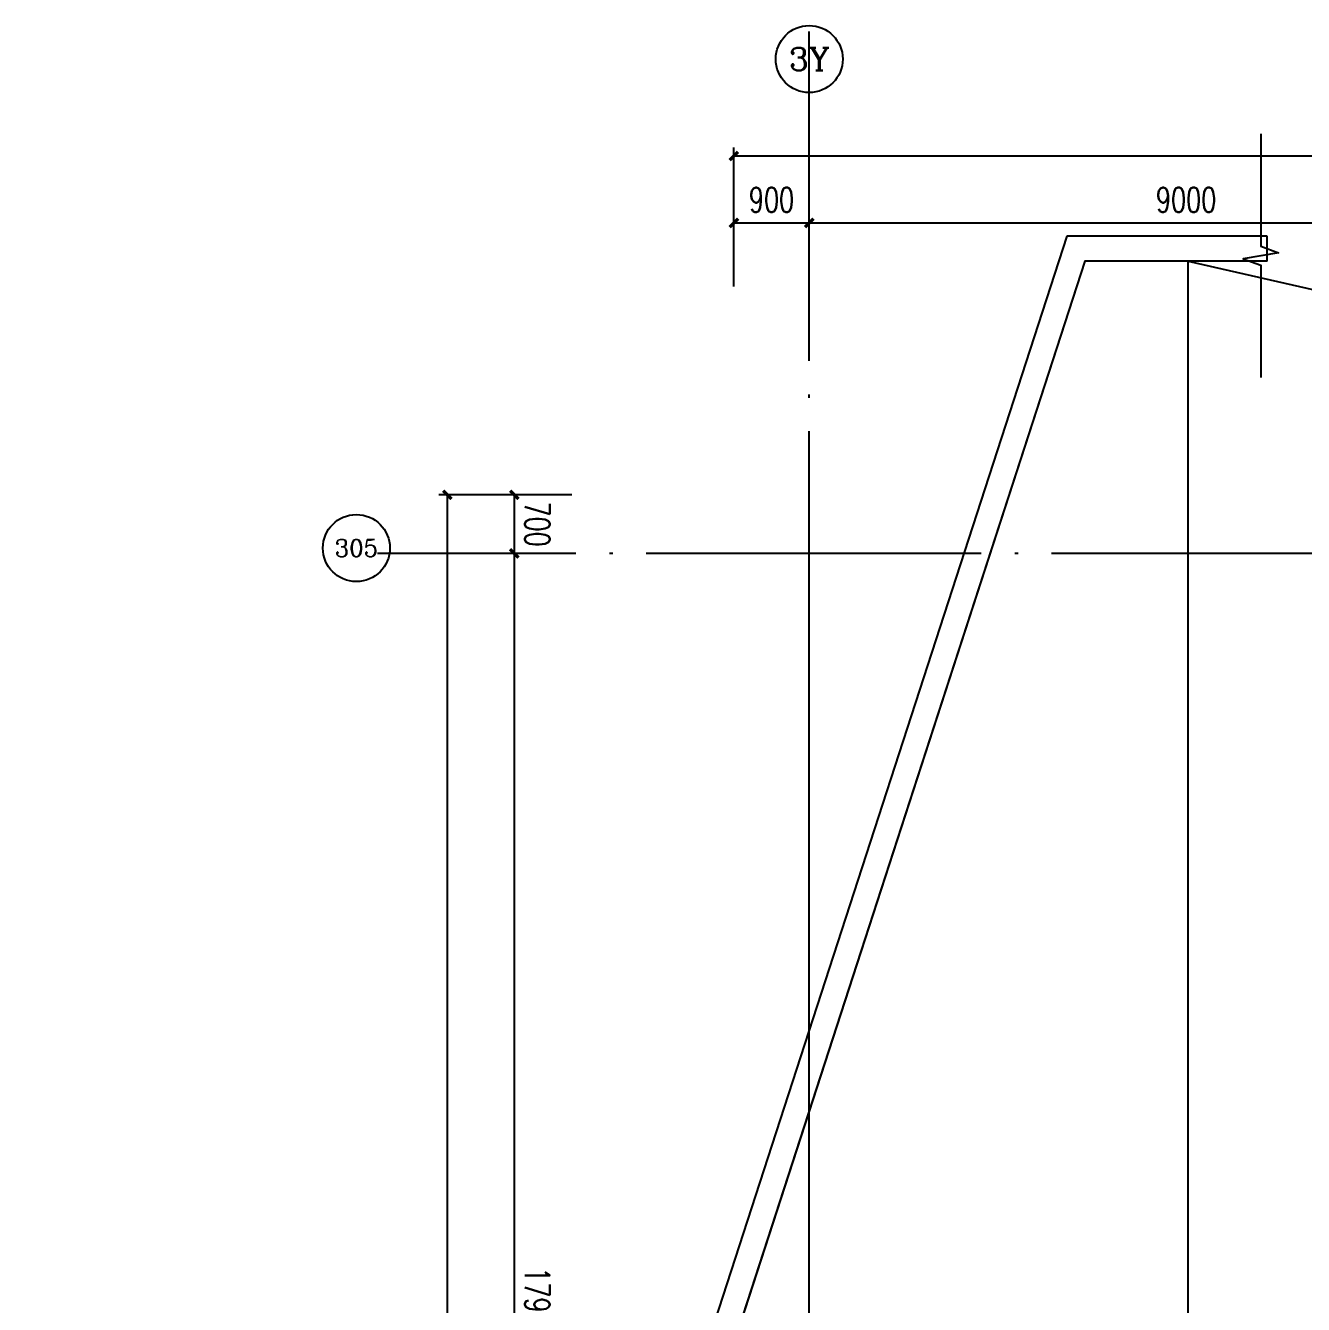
# Model space of a CAD drawing. Extents: x -1396510 to 1250330, y -1892470 to 1623980.
# Drawn here: x 626120 to 641376, y -1297043 to -1281770 of the extents above; entities that cross this region are included whole.
import ezdxf
from ezdxf.enums import TextEntityAlignment as Align

# ---------------------------------------------------------------- set-up
doc = ezdxf.new("R2010")
doc.units = 0
doc.header["$LTSCALE"] = 1000
doc.header["$MEASUREMENT"] = 0
doc.linetypes.add('DOTE', pattern=[2.4200000000000004, 2, -0.2, 0.02, -0.2])
doc.layers.get('Defpoints').update_dxf_attribs({"color": 210})
for name, color, linetype in [('A-AXIS-D', 1, 'Continuous'), ('A-AXIS-DOTE', 14, 'DOTE'), ('A-SFCE', 30, 'Continuous'), ('A-彩色打印层', 12, 'Continuous'), ('A1$0$ICONS', 3, 'Continuous'), ('AS-WALL', 40, 'Continuous')]:
    doc.layers.add(name, color=color, linetype=linetype)
doc.layers.add('A-云线2', color=3, linetype='Continuous', plot=False)
doc.styles.add('_TCH_AXIS', font='COMPLEX', dxfattribs={"bigfont": 'GBCBIG'})
doc.styles.add('_TCH_DIM_T3', font='SIMPLEX', dxfattribs={"width": 0.7058823529411765, "bigfont": 'GBCBIG'})
doc.styles.add('A-DIM_T3', font='SIMPLEX', dxfattribs={"width": 0.7058823529411765, "bigfont": 'GBCBIG'})
doc.dimstyles.new('_TCH_ARCH&&100', dxfattribs={"dimtxt": 297.5, "dimasz": 100, "dimexe": 100, "dimexo": 100, "dimgap": 126.25, "dimtad": 1, "dimdec": 0, "dimzin": 0, "dimdsep": 46, "dimtxsty": '_TCH_DIM_T3', "dimblk": 'ARCHTICK', "dimcen": 0.09, "dimclrt": 7, "dimazin": 2, "dimtfac": 1, "dimtdec": 0, "dimtix": 1, "dimtmove": 2, "dimatfit": 3, "dimfxl": 0, "dimtolj": 1, "dimtzin": 0, "dimarcsym": 0})
doc.dimstyles.new('A-DIM&&100', dxfattribs={"dimtxt": 297.5, "dimasz": 100, "dimexe": 100, "dimexo": 100, "dimgap": 126.25, "dimtad": 1, "dimdec": 0, "dimzin": 0, "dimdsep": 46, "dimtxsty": 'A-DIM_T3', "dimblk": 'ARCHTICK', "dimcen": 0.09, "dimclrt": 7, "dimazin": 2, "dimtfac": 1, "dimtdec": 0, "dimtix": 1, "dimtmove": 2, "dimatfit": 3, "dimfxl": 0, "dimtolj": 1, "dimtzin": 0, "dimarcsym": 0})

# ---------------------------------------------------------------- blocks, each defined once
blk = doc.blocks.new('_ArchTick')
at = {"color": 0, "linetype": 'ByBlock', "const_width": 0.4}
blk.add_lwpolyline([(-0.5, -0.5), (0.5, 0.5)], dxfattribs=at)
blk = doc.blocks.new('*D5821')
at = {"layer": 'A-AXIS-D', "color": 0, "lineweight": -2, "transparency": 16777216}
for p, q in [((-2835.232198035403, 700.0000039668523), (-3621.6316689942, 700.0000039668524)), ((-3521.6316689942, 700.0000039668524), (-3521.6316689942, -6.554150362172773e-08)), ((-2835.232198035395, -6.554169806287283e-08), (-3621.6316689942, -6.554147529403325e-08))]:
    blk.add_line(p, q, dxfattribs=at)
at = {"layer": 'Defpoints', "color": 0, "transparency": 16777216}
for p in [(-2735.232198035403, 700.0000039668522), (-3521.6316689942, -6.554150362172773e-08), (-2735.232198035395, -6.554172639056732e-08)]:
    blk.add_point(p, dxfattribs=at)
at = {"layer": 'A-AXIS-D', "color": 0, "lineweight": -2, "transparency": 16777216, "xscale": 100, "yscale": 100, "zscale": 100}
for p, rotation in [((-3521.6316689942, 700.0000039668524), 90), ((-3521.6316689942, -6.554150362172773e-08), 270)]:
    blk.add_blockref('_ArchTick', p, dxfattribs=dict(at, rotation=rotation))
at = {"layer": 'A-AXIS-D', "color": 7, "transparency": 16777216, "insert": (-3246.6316689942, 350.0000019506498), "char_height": 297.5, "attachment_point": 5, "rotation": 270.00000000000057, "style": 'A-DIM_T3'}
blk.add_mtext('\\A1;700', dxfattribs=at)
blk = doc.blocks.new('*D5822')
at = {"layer": 'A-AXIS-D', "color": 0, "lineweight": -2, "transparency": 16777216}
for p, q in [((-2835.232198035395, -6.554169806287283e-08), (-3621.6316689941, -6.554147529403325e-08)), ((-3521.6316689941, -6.554150362172773e-08), (-3521.631668994104, -17949.99999999336)), ((-2835.232198035207, -17949.99999999336), (-3621.631668994104, -17949.99999999336))]:
    blk.add_line(p, q, dxfattribs=at)
at = {"layer": 'Defpoints', "color": 0, "transparency": 16777216}
for p in [(-2735.232198035395, -6.554172639056732e-08), (-3521.631668994104, -17949.99999999336), (-2735.232198035207, -17949.99999999336)]:
    blk.add_point(p, dxfattribs=at)
at = {"layer": 'A-AXIS-D', "color": 0, "lineweight": -2, "transparency": 16777216, "xscale": 100, "yscale": 100, "zscale": 100}
for p, rotation in [((-3521.6316689941, -6.554150362172773e-08), 90), ((-3521.631668994104, -17949.99999999336), 270)]:
    blk.add_blockref('_ArchTick', p, dxfattribs=dict(at, rotation=rotation))
at = {"layer": 'A-AXIS-D', "color": 7, "transparency": 16777216, "insert": (-3246.631668994102, -8975.000000029457), "char_height": 297.5, "attachment_point": 5, "rotation": 270.00000000000074, "style": 'A-DIM_T3'}
blk.add_mtext('\\A1;17950', dxfattribs=at)
blk = doc.blocks.new('*D5831')
at = {"layer": 'A-AXIS-D', "color": 0, "lineweight": -2, "transparency": 16777216}
for p, q in [((-2935.232198035403, 700.0000039668523), (-4421.631668992897, 700.0000039668528)), ((-4321.631668992897, 700.0000039668527), (-4321.631668992914, -72500.05200098513)), ((-2935.232198034506, -72500.05200098513), (-4421.631668992914, -72500.05200098513))]:
    blk.add_line(p, q, dxfattribs=at)
at = {"layer": 'Defpoints', "color": 0, "transparency": 16777216}
for p in [(-2835.232198035403, 700.0000039668523), (-4321.631668992914, -72500.05200098513), (-2835.232198034506, -72500.05200098513)]:
    blk.add_point(p, dxfattribs=at)
at = {"layer": 'A-AXIS-D', "color": 0, "lineweight": -2, "transparency": 16777216, "xscale": 100, "yscale": 100, "zscale": 100}
for p, rotation in [((-4321.631668992897, 700.0000039668527), 90), ((-4321.631668992914, -72500.05200098513), 270)]:
    blk.add_blockref('_ArchTick', p, dxfattribs=dict(at, rotation=rotation))
at = {"layer": 'A-AXIS-D', "color": 7, "transparency": 16777216, "insert": (-4046.631668992905, -35900.02599850915), "char_height": 297.5, "attachment_point": 5, "rotation": 270, "style": 'A-DIM_T3'}
blk.add_mtext('\\A1;73200', dxfattribs=at)
blk = doc.blocks.new('*D5832')
at = {"layer": 'A-AXIS-D', "color": 0, "lineweight": -2, "transparency": 16777216}
for p, q in [((-900.0000002817252, 3189.775788517552), (-900.0000002817251, 4047.785146990791)), ((-5.835915144164558e-11, 3189.775788517552), (-5.830661352092094e-11, 4047.785146990791)), ((-900.0000002817252, 3947.785146990791), (-5.831273675491669e-11, 3947.785146990791))]:
    blk.add_line(p, q, dxfattribs=at)
at = {"layer": 'Defpoints', "color": 0, "transparency": 16777216}
for p in [(-5.831273675491669e-11, 3947.785146990791), (-900.0000002817252, 3089.775788517552), (-5.836527467564132e-11, 3089.775788517552)]:
    blk.add_point(p, dxfattribs=at)
at = {"layer": 'A-AXIS-D', "color": 0, "lineweight": -2, "transparency": 16777216, "xscale": 100, "yscale": 100, "zscale": 100, "rotation": 180}
blk.add_blockref('_ArchTick', (-900.0000002817252, 3947.785146990791), dxfattribs=at)
at = {"layer": 'A-AXIS-D', "color": 0, "lineweight": -2, "transparency": 16777216, "xscale": 100, "yscale": 100, "zscale": 100}
blk.add_blockref('_ArchTick', (-5.831273675491669e-11, 3947.785146990791), dxfattribs=at)
at = {"layer": 'A-AXIS-D', "color": 7, "transparency": 16777216, "insert": (-450.0000001408916, 4222.785146990791), "char_height": 297.5, "attachment_point": 5, "style": '_TCH_DIM_T3'}
blk.add_mtext('\\A1;900', dxfattribs=at)
blk = doc.blocks.new('*D5833')
at = {"layer": 'A-AXIS-D', "color": 0, "lineweight": -2, "transparency": 16777216}
for p, q in [((-5.835915144164558e-11, 3189.775788517552), (-5.830661352092094e-11, 4047.785146990791)), ((8999.999999999825, 3189.775788517552), (8999.999999999825, 4047.785146990791)), ((-5.831273675491669e-11, 3947.785146990791), (8999.999999999825, 3947.785146990791))]:
    blk.add_line(p, q, dxfattribs=at)
at = {"layer": 'Defpoints', "color": 0, "transparency": 16777216}
for p in [(8999.999999999825, 3947.785146990791), (-5.836527467564132e-11, 3089.775788517552), (8999.999999999825, 3089.775788517552)]:
    blk.add_point(p, dxfattribs=at)
at = {"layer": 'A-AXIS-D', "color": 0, "lineweight": -2, "transparency": 16777216, "xscale": 100, "yscale": 100, "zscale": 100, "rotation": 180}
blk.add_blockref('_ArchTick', (-5.831273675491669e-11, 3947.785146990791), dxfattribs=at)
at = {"layer": 'A-AXIS-D', "color": 0, "lineweight": -2, "transparency": 16777216, "xscale": 100, "yscale": 100, "zscale": 100}
blk.add_blockref('_ArchTick', (8999.999999999825, 3947.785146990791), dxfattribs=at)
at = {"layer": 'A-AXIS-D', "color": 7, "transparency": 16777216, "insert": (4499.999999999884, 4222.785146990791), "char_height": 297.5, "attachment_point": 5, "style": '_TCH_DIM_T3'}
blk.add_mtext('\\A1;9000', dxfattribs=at)
blk = doc.blocks.new('*D5855')
at = {"layer": 'A-AXIS-D', "color": 0, "lineweight": -2, "transparency": 16777216}
for p, q in [((-900.0000002817253, 3289.775788517552), (-900.0000002817252, 4847.785146990791)), ((-900.0000002817252, 4747.785146990791), (184799.9999921248, 4747.785146990791)), ((184799.9999921248, 3289.775788517552), (184799.9999921248, 4847.785146990791))]:
    blk.add_line(p, q, dxfattribs=at)
at = {"layer": 'Defpoints', "color": 0, "transparency": 16777216}
for p in [(184799.9999921248, 4747.785146990791), (-900.0000002817253, 3189.775788517552), (184799.9999921248, 3189.775788517552)]:
    blk.add_point(p, dxfattribs=at)
at = {"layer": 'A-AXIS-D', "color": 0, "lineweight": -2, "transparency": 16777216, "xscale": 100, "yscale": 100, "zscale": 100, "rotation": 180}
blk.add_blockref('_ArchTick', (-900.0000002817252, 4747.785146990791), dxfattribs=at)
at = {"layer": 'A-AXIS-D', "color": 0, "lineweight": -2, "transparency": 16777216, "xscale": 100, "yscale": 100, "zscale": 100}
blk.add_blockref('_ArchTick', (184799.9999921248, 4747.785146990791), dxfattribs=at)
at = {"layer": 'A-AXIS-D', "color": 7, "transparency": 16777216, "insert": (91949.99999592152, 5022.785146990791), "char_height": 297.5, "attachment_point": 5, "style": '_TCH_DIM_T3'}
blk.add_mtext('\\A1;185700', dxfattribs=at)
blk = doc.blocks.new('世赫3#厂房一层0821')
at = {"layer": 'A-AXIS-D'}
for centre in [(-3.492459654808044e-10, 5903.960313379299), (-5406.723189786426, 64.2913626659429)]:
    blk.add_circle(centre, 400, dxfattribs=at)
at = {"layer": 'A-AXIS-DOTE', "color": 8, "ltscale": 2}
for p, q in [((-5.820766091346741e-11, -79979.99999618402), (-1.746229827404022e-10, 6235.000000000582)), ((190814.1845319086, -9.313225746154785e-10), (-5155.815468091401, 0))]:
    blk.add_line(p, q, dxfattribs=at)
at = {"layer": 'A-AXIS-DOTE', "color": 8}
blk.add_line((4525.087790402467, 3490.052031769068), (18100.00000015192, 400.0000039687147), dxfattribs=at)
at = {"layer": 'A-SFCE'}
blk.add_lwpolyline([(4525.087788959907, -32909.94797219941), (4525.087790402467, 3490.052031769068), (3292.2614523191, 3490.104028871749), (-8518.179002358636, -32909.9479721993)], close=True, dxfattribs=at)
at = {"layer": 'A-彩色打印层'}
blk.add_line((-1.164153218269348e-10, -17950), (0, 0), dxfattribs=at)
at = {"layer": 'A1$0$ICONS'}
blk.add_lwpolyline([(5390.903254312754, 5010.052028020495), (5390.903254312754, 3667.552028020495), (5600.903254312754, 3591.118278824592), (5180.903254312754, 3517.060946927037), (5390.903254312754, 3442.552028020495), (5390.903254312753, 2100.052028020495)], dxfattribs=at)
at = {"layer": 'AS-WALL'}
for p, q in [((3074.203827433486, 3790.104028870011), (-9356.02056912291, -34520.13648720723)), ((5466.316012152614, 3790.104028882575), (3074.203827433486, 3790.104028870011)), ((5466.31601215419, 3490.104028882575), (5466.316012152614, 3790.104028882575)), ((3292.261452319251, 3490.104028871156), (-9070.665270143374, -34612.72349139411)), ((5466.31601215419, 3490.104028882575), (3292.261452319251, 3490.104028871156))]:
    blk.add_line(p, q, dxfattribs=at)
at = {"layer": 'A-AXIS-D', "color": 7, "style": '_TCH_AXIS'}
for s, height, p, p2 in [('3Y', 270.8642225464687, (-245.0676299233447, 5768.528202106065), (245.0676299226462, 5768.528202106065)), ('305', 206.2840461410133, (-5667.034009916752, -38.85066040456377), (-5146.412369656099, -38.85066040456377))]:
    blk.add_text(s, height=height, dxfattribs=at).set_placement(p, p2, align=Align.FIT)
at = {"layer": 'A-AXIS-D'}
for base, p1, p2, picture, middle in [((184799.9999921248, 4747.785146990791), (-900.0000002817253, 3189.775788517552), (184799.9999921248, 3189.775788517552), '*D5855', (91949.99999592152, 5022.785146990791)), ((-5.831273675491669e-11, 3947.785146990791), (-900.0000002817252, 3089.775788517552), (-5.836527467564132e-11, 3089.775788517552), '*D5832', (-450.0000001408916, 4222.785146990791)), ((8999.999999999825, 3947.785146990791), (-5.836527467564132e-11, 3089.775788517552), (8999.999999999825, 3089.775788517552), '*D5833', (4499.999999999884, 4222.785146990791))]:
    dim = blk.add_linear_dim(base=base, p1=p1, p2=p2, angle=0, dimstyle='_TCH_ARCH&&100', dxfattribs=at)
    dim.commit()
    dim.dimension.update_dxf_attribs({"geometry": picture, "text_midpoint": middle, "dimtype": 161})
for base, p1, p2, angle, picture, middle, turn in [((-4321.631668992914, -72500.05200098513), (-2835.232198035403, 700.0000039668523), (-2835.232198034506, -72500.05200098513), 270.0000000000007, '*D5831', (-4046.631668992905, -35900.02599850915), 270), ((-3521.6316689942, -6.554150362172773e-08), (-2735.232198035403, 700.0000039668522), (-2735.232198035395, -6.554172639056732e-08), 270.0000000000007, '*D5821', (-3246.6316689942, 350.0000019506498), 270.0000000000006), ((-3521.631668994104, -17949.99999999336), (-2735.232198035395, -6.554172639056732e-08), (-2735.232198035207, -17949.99999999336), 270.00000000000057, '*D5822', (-3246.631668994102, -8975.000000029457), 270.0000000000007)]:
    dim = blk.add_linear_dim(base=base, p1=p1, p2=p2, angle=angle, dimstyle='A-DIM&&100', dxfattribs=at)
    dim.commit()
    dim.dimension.update_dxf_attribs({"geometry": picture, "text_midpoint": middle, "dimtype": 161, "text_rotation": turn})

msp = doc.modelspace()

# ---------------------------------------------------------------- block references
at = {"layer": 'A-云线2'}
msp.add_blockref('世赫3#厂房一层0821', (635475.8154680914, -1288073.960313379), dxfattribs=at)

doc.saveas('drawing.dxf')
